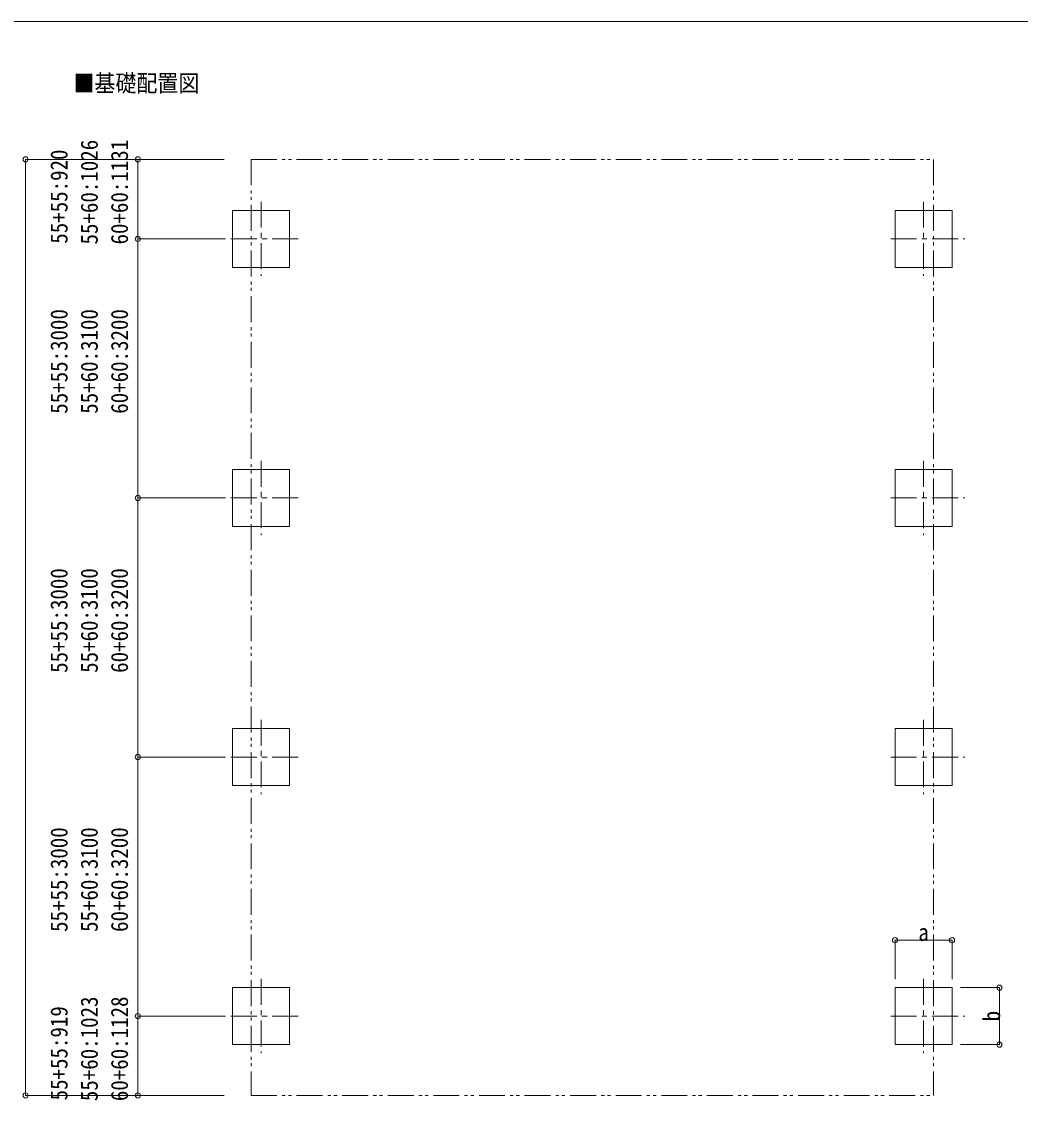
# Model space of a CAD drawing. Units: millimetres at full size, sheet at 1:60; details may follow other scales. Extents: x -16864 to 16864, y -11640 to 11640.
# Drawn here: x -5330 to 6239, y -852 to 11640 of the extents above; entities that cross this region are included whole.
import ezdxf
from ezdxf.enums import TextEntityAlignment as Align

# ---------------------------------------------------------------- set-up
doc = ezdxf.new("R2010")
doc.units = ezdxf.units.MM
doc.header["$LTSCALE"] = 60
doc.header["$PDMODE"] = 32
doc.header["$PDSIZE"] = 60
doc.linetypes.add('CHAIN1', pattern=[8, 5, -1, 1, -1])
doc.linetypes.add('DOUBLE_CHAIN1', pattern=[8.8, 5, -1, 0.6, -0.6, 0.6, -1])
doc.layers.add('1-7', color=7, linetype='Continuous')
for name, color, linetype, lineweight in [('1-8', 6, 'Continuous', 9), ('1-A', 4, 'CHAIN1', 9), ('F-0', 7, 'Continuous', 9)]:
    doc.layers.add(name, color=color, linetype=linetype, lineweight=lineweight)
doc.styles.add('ＭＳ ゴシック', font='')
doc.styles.get('ＭＳ ゴシック').set_extended_font_data('MS Gothic')

msp = doc.modelspace()

# ---------------------------------------------------------------- linework, layer by layer
at = {"layer": '1-8'}
for p, q in [((-5282.98, 10044.43), (-5282.98, -794.49)), ((-2984.98, 10044.43), (-5282.98, 10044.43)), ((-2984.98, 9124.03), (-3982.98, 9124.03)), ((-2984.98, 6124.03), (-3982.98, 6124.03)), ((-2984.98, 3124.03), (-3982.98, 3124.03)), ((4787.02, 1003.21), (4787.02, 553.21)), ((4787.02, 1003.21), (5447.02, 1003.21)), ((5447.02, 1003.21), (5447.02, 553.21)), ((5996.02, 454.21), (5546.02, 454.21)), ((5996.02, 454.21), (5996.02, -205.83)), ((-2984.98, 124.03), (-3982.98, 124.03)), ((5996.02, -205.83), (5546.02, -205.83)), ((-2984.98, -794.49), (-5282.98, -794.49))]:
    msp.add_line(p, q, dxfattribs=at)
msp.add_lwpolyline([(-3982.98, 10044.43), (-3982.98, 9124.03), (-3982.98, 6124.03), (-3982.98, 3124.03), (-3982.98, 124.03), (-3982.98, -794.49)], dxfattribs=at)
for p in [(-5282.98, 10044.43), (-3982.98, 10044.43), (-3982.98, 9124.03), (-3982.98, 6124.03), (-3982.98, 3124.03), (4787.02, 1003.21), (5447.02, 1003.21), (5996.02, 454.21), (-3982.98, 124.03), (5996.02, -205.83), (-5282.98, -794.49), (-3982.98, -794.49)]:
    msp.add_point(p, dxfattribs=at)
at = {"layer": '1-A', "color": 7, "linetype": 'DOUBLE_CHAIN1'}
for p, q in [((-2671.48, 10044.43), (-2671.48, -794.37)), ((-2671.48, 10044.43), (5232.52, 10044.43)), ((5232.52, 10044.43), (5232.52, -794.37)), ((-2671.48, -794.37), (5232.52, -794.37))]:
    msp.add_line(p, q, dxfattribs=at)
at = {"layer": '1-A'}
for p, q in [((-2555.98, 9554.21), (-2555.98, 8694.17)), ((5117.02, 9554.21), (5117.02, 8694.17)), ((-2125.98, 9124.17), (-2985.98, 9124.17)), ((4737.02, 9124.17), (5597.02, 9124.17)), ((-2555.98, 6554.21), (-2555.98, 5694.17)), ((5117.02, 6554.21), (5117.02, 5694.17)), ((-2125.98, 6124.17), (-2985.98, 6124.17)), ((4737.02, 6124.17), (5597.02, 6124.17)), ((-2555.98, 3554.21), (-2555.98, 2694.17)), ((5117.02, 3554.21), (5117.02, 2694.17)), ((-2125.98, 3124.17), (-2985.98, 3124.17)), ((4737.02, 3124.17), (5597.02, 3124.17)), ((-2555.98, 554.21), (-2555.98, -305.83)), ((5117.02, 554.21), (5117.02, -305.83)), ((-2125.98, 124.17), (-2985.98, 124.17)), ((4737.02, 124.17), (5597.02, 124.17))]:
    msp.add_line(p, q, dxfattribs=at)
at = {"layer": '1-A', "linetype": 'Continuous'}
for points in [[(-2225.98, 8794.17), (-2225.98, 9454.21), (-2885.98, 9454.21), (-2885.98, 8794.17)], [(4787.02, 8794.17), (4787.02, 9454.21), (5447.02, 9454.21), (5447.02, 8794.17)], [(-2225.98, 5794.17), (-2225.98, 6454.21), (-2885.98, 6454.21), (-2885.98, 5794.17)], [(4787.02, 5794.17), (4787.02, 6454.21), (5447.02, 6454.21), (5447.02, 5794.17)], [(-2225.98, 2794.17), (-2225.98, 3454.21), (-2885.98, 3454.21), (-2885.98, 2794.17)], [(4787.02, 2794.17), (4787.02, 3454.21), (5447.02, 3454.21), (5447.02, 2794.17)], [(-2225.98, -205.83), (-2225.98, 454.21), (-2885.98, 454.21), (-2885.98, -205.83)], [(4787.02, -205.83), (4787.02, 454.21), (5447.02, 454.21), (5447.02, -205.83)]]:
    msp.add_lwpolyline(points, close=True, dxfattribs=at)
at = {"layer": 'F-0', "color": 5, "lineweight": 5}
msp.add_line((-16864.12, 11640), (16015.88, 11640), dxfattribs=at)

# ---------------------------------------------------------------- texts
at = {"layer": '1-7', "style": 'ＭＳ ゴシック', "width": 0.9}
msp.add_text('■基礎配置図', height=197.9, dxfattribs=at).set_placement((-4728.46, 10768.3), align=Align.BOTTOM_LEFT)
at = {"layer": '1-8', "color": 7, "style": 'ＭＳ ゴシック', "width": 0.9}
for s, p in [('55+60:1026', (-4387.98, 9059.23)), ('60+60:1131', (-4037.98, 9059.23)), ('55+55:920', (-4737.98, 9067.98)), ('55+55:3000', (-4737.98, 7099.03)), ('55+60:3100', (-4387.98, 7099.03)), ('60+60:3200', (-4037.98, 7099.03)), ('55+55:3000', (-4737.98, 4099.03)), ('55+60:3100', (-4387.98, 4099.03)), ('60+60:3200', (-4037.98, 4099.03)), ('55+55:3000', (-4737.98, 1099.03)), ('55+60:3100', (-4387.98, 1099.03)), ('60+60:3200', (-4037.98, 1099.03)), ('55+60:1023', (-4387.98, -860.23)), ('60+60:1128', (-4037.98, -860.23)), ('55+55:919', (-4737.98, -851.48)), ('b', (6063.52, 64.19))]:
    msp.add_text(s, height=197.9, rotation=90, dxfattribs=at).set_placement(p, align=Align.BOTTOM_LEFT)
msp.add_text('a', height=197.9, dxfattribs=at).set_placement((5057.02, 935.71), align=Align.BOTTOM_LEFT)

doc.saveas('drawing.dxf')
